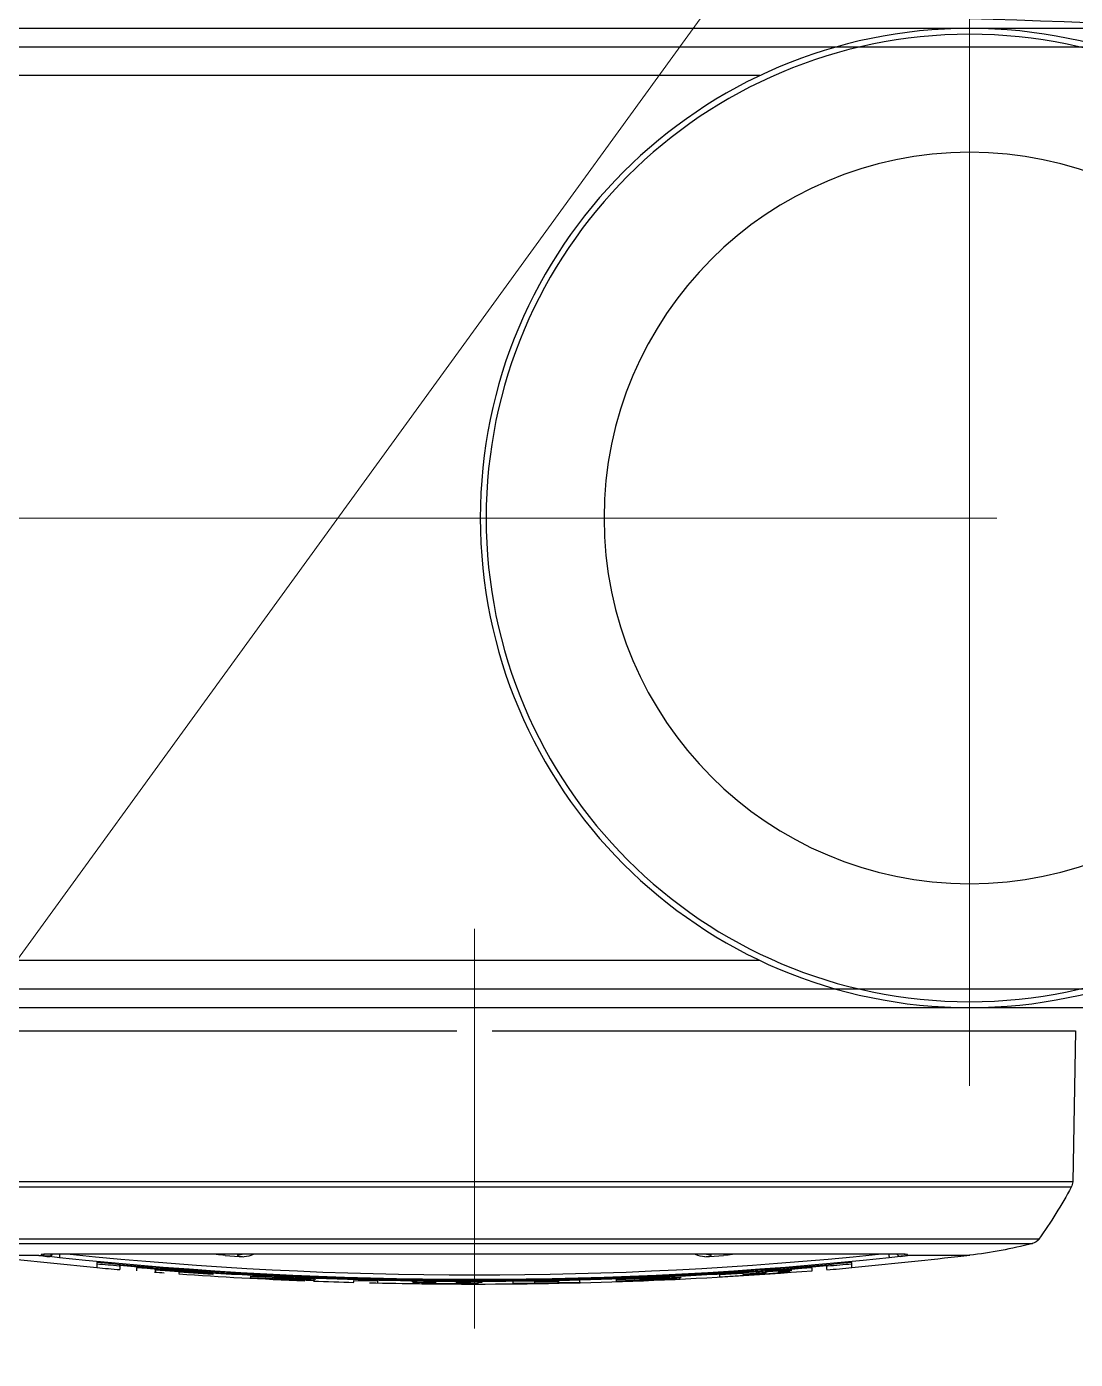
# Model space of a CAD drawing. Header units: millimetres. Extents: x -16130 to 36813, y -8099 to 27484.
# Drawn here: x 31095.5 to 31184.4, y 17934.1 to 18047.1 of the extents above; entities that cross this region are included whole.
import ezdxf

# ---------------------------------------------------------------- set-up
doc = ezdxf.new("R2010")
doc.units = ezdxf.units.MM
doc.header["$LTSCALE"] = 6
doc.linetypes.add('CENTER2', pattern=[28.575, 19.05, -3.175, 3.175, -3.175])
doc.layers.add('05_CENTER', color=4, linetype='CENTER2', lineweight=13)
doc.layers.add('07_TEXT', color=3, linetype='Continuous', lineweight=13)

# ---------------------------------------------------------------- blocks, each defined once
blk = doc.blocks.new('140.096c')
at = {"color": 0}
for p, q in [((-41.5, 9.93), (-41.5, 167.65)), ((-39.95, 167.65), (-39.95, 9.93)), ((39.95, 9.93), (39.95, 167.65)), ((41.5, 167.65), (41.5, 10.78)), ((-43.47, 120.97), (-56.26, 120.74)), ((-43.47, 71.5), (-43.47, 120.97)), ((-56.72, 120.62), (-56.72, 19.38)), ((-56.26, 120.74), (-56.26, 19.26)), ((-61.12, 117.88), (-61.12, 22.12)), ((-61.51, 117.32), (-61.51, 22.68)), ((-62.5, 112), (-62.5, 110.71)), ((-62.5, 110.71), (-62.5, 106.93)), ((-62.56, 106.27), (-62.57, 106.26)), ((-62.5, 106.93), (-62.56, 106.27)), ((-62.41, 106.52), (-62.41, 33.48)), ((-63.54, 102.02), (-63.11, 102.02)), ((-63.71, 99.89), (-63.39, 99.89)), ((-63.39, 99.89), (-63.27, 99.89)), ((-63.8, 98.65), (-63.55, 98.65)), ((-63.75, 96.92), (-63.89, 94.92)), ((-63.79, 96.72), (-63.89, 96.72)), ((-63.89, 94.92), (-63.79, 94.92)), ((-64.31, 90.79), (-64.09, 94.3)), ((-64.03, 93.92), (-64.1, 92.8)), ((-64.03, 93.92), (-63.86, 93.92)), ((-37.5, 94.22), (-37.5, 9.93)), ((37.5, 94.22), (37.5, 9.93)), ((-64.16, 92.8), (-64.1, 93.75)), ((-64.04, 92.8), (-64.16, 90.79)), ((-64.13, 92.8), (-64.16, 92.8)), ((-64.07, 93.75), (-64.13, 92.8)), ((-64.1, 93.75), (-64.07, 93.75)), ((-64.1, 92.8), (-64.04, 92.8)), ((-64.04, 92.8), (-63.93, 92.8)), ((-64.16, 90.79), (-64.31, 90.79)), ((-62.62, 89.54), (-62.5, 91.14)), ((-64.49, 87.41), (-64.7, 82.04)), ((-64.6, 84.04), (-64.46, 87.41)), ((-64.46, 87.1), (-64.59, 84.04)), ((-64.56, 82.04), (-64.34, 87.51)), ((-64.55, 84.04), (-64.42, 87.1)), ((-64.38, 87.51), (-64.53, 84.04)), ((-64.46, 87.41), (-64.49, 87.41)), ((-64.46, 87.41), (-64.38, 87.41)), ((-64.42, 87.1), (-64.46, 87.1)), ((-64.42, 87.1), (-64.4, 87.1)), ((-64.34, 87.51), (-64.38, 87.51)), ((-64.59, 84.04), (-64.6, 84.04)), ((-64.53, 84.04), (-64.55, 84.04)), ((-64.7, 82.04), (-64.56, 82.04)), ((-64.79, 78.94), (-64.89, 73.3)), ((-64.8, 77.12), (-64.76, 78.94)), ((-64.76, 78.94), (-64.79, 78.94)), ((-64.76, 78.94), (-64.57, 78.94)), ((-64.69, 77.12), (-64.8, 77.12)), ((-64.73, 75.12), (-64.69, 77.12)), ((-64.86, 73.3), (-64.84, 75.12)), ((-64.84, 75.12), (-64.73, 75.12)), ((-64.89, 73.3), (-64.86, 73.3)), ((-64.86, 73.3), (-64.68, 73.3)), ((-64.86, 70.35), (-64.86, 68.46)), ((-64.69, 70.64), (-64.81, 70.64)), ((-43.47, 19.03), (-43.47, 68.5)), ((-64.78, 64.77), (-64.8, 66.77)), ((-64.83, 65.01), (-64.78, 65.01)), ((-64.78, 64.77), (-64.65, 64.77)), ((-64.67, 61.79), (-64.81, 61.79)), ((-64.62, 59.79), (-64.67, 61.79)), ((-64.76, 59.79), (-64.62, 59.79)), ((-64.55, 56.51), (-64.41, 53.03)), ((-64.51, 56.51), (-64.55, 56.51)), ((-64.26, 51.04), (-64.51, 56.51)), ((-64.62, 56.41), (-64.65, 56.41)), ((-64.63, 56.07), (-64.41, 51.04)), ((-64.62, 56.41), (-64.55, 56.41)), ((-64.48, 53.03), (-64.62, 56.41)), ((-64.59, 56.1), (-64.46, 53.03)), ((-64.56, 56.1), (-64.59, 56.1)), ((-64.56, 56.1), (-64.54, 56.1)), ((-64.43, 53.03), (-64.56, 56.1)), ((-64.46, 53.03), (-64.48, 53.03)), ((-64.41, 53.03), (-64.43, 53.03)), ((-64.41, 51.04), (-64.26, 51.04)), ((-62.5, 48.86), (-62.62, 50.46)), ((-64.12, 47.82), (-63.93, 44.95)), ((-64.07, 47.82), (-64.12, 47.82)), ((-63.73, 42.95), (-64.07, 47.82)), ((-63.93, 44.95), (-64.04, 44.95)), ((-63.9, 42.95), (-63.73, 42.95)), ((-63.55, 41.35), (-63.8, 41.35)), ((-63.37, 39.94), (-63.7, 39.94)), ((-63.37, 39.94), (-63.26, 39.94)), ((-63.11, 37.98), (-63.54, 37.98)), ((-62.58, 33.74), (-62.57, 33.74)), ((-62.56, 33.73), (-62.57, 33.74)), ((-62.56, 33.73), (-62.5, 33.07)), ((-62.5, 33.07), (-62.5, 29.29))]:
    blk.add_line(p, q, dxfattribs=at)
for radius in [41.5, 41, 31]:
    blk.add_circle((0, 112), radius, dxfattribs=at)
for centre, radius, start, end in [((-1323, 70), 1366, 357.31459, 2.68541), ((-37.24, 84.41), 41.11, 118.2683, 125.5058), ((-56.24, 119.74), 1, 91, 118.2683), ((-60.54, 117.07), 1, 125.5058, 165.678), ((-21.67, 107.14), 41.11, 165.678, 173.214), ((327.2, 65.71), 392.44, 173.2252, 173.374), ((290.86, 70), 355.85, 173.3856, 174.8375), ((-150.23, 116.38), 88.24, 353.3172, 353.8528), ((-53, 105.04), 9.65, 172.73, 173.689), ((126.98, 86.72), 190.56, 173.9098, 174.1137), ((270.36, 70), 334.92, 173.9717, 186.0283), ((-43.12, 103.14), 19.69, 171.3113, 174.0706), ((-62.52, 106.12), 0.0743, 183.2442, 194.813), ((270.54, 70), 334.73, 174.124, 185.8757), ((-9.48, 86.91), 53.19, 174.6236, 175.4449), ((-60.92, 89.52), 1.7, 179.4667, 206.5346), ((-32.68, 67.89), 32.24, 175.1132, 185.5527), ((-88.27, 67.54), 23.58, 353.8589, 6.8544), ((-60.92, 50.48), 1.7, 153.4654, 180.5333), ((-9.46, 53.09), 53.21, 184.5575, 185.3784), ((290.86, 70), 355.85, 185.1621, 186.6144), ((-42.56, 36.93), 20.26, 185.9541, 188.4622), ((-67.21, 33.27), 4.65, 5.7477, 8.3323), ((-108.38, 28.24), 46.13, 6.0077, 6.8489), ((-139.23, 25.37), 77.12, 5.7304, 6.2346)]:
    blk.add_arc(centre, radius, start, end, dxfattribs=at)
for centre, major_axis, start_param, end_param in [((-62.22, 105.12), (-0.497, 0.053), -1.161443, -0.057525), ((-62.22, 34.88), (-0.497, -0.053), 0.057525, 1.161443)]:
    blk.add_ellipse(centre, major_axis=major_axis, ratio=0.000062, start_param=start_param, end_param=end_param, dxfattribs=at)
for points, knots in [([(-62.56, 106.27), (-62.52, 106.51), (-62.49, 106.68), (-62.45, 106.75), (-62.43, 106.74), (-62.42, 106.67), (-62.41, 106.61), (-62.41, 106.52)], [0, 0, 0, 0, 0.5, 0.5, 0.75, 0.75, 1, 1, 1, 1]), ([(-62.42, 106.56), (-62.42, 106.56), (-62.42, 106.55), (-62.42, 106.52), (-62.42, 106.47), (-62.42, 106.44)], [0.6912037, 0.6912037, 0.6912037, 0.6912037, 0.7376457, 0.8813364, 1, 1, 1, 1]), ([(-62.59, 106.1), (-62.59, 106.06), (-62.58, 106.03), (-62.56, 105.98), (-62.54, 105.97), (-62.5, 105.93), (-62.47, 105.92), (-62.43, 105.87), (-62.41, 105.86), (-62.39, 105.82), (-62.39, 105.8), (-62.38, 105.78)], [0, 0, 0, 0, 0.25, 0.25, 0.5, 0.5, 0.75, 0.75, 0.875, 0.875, 1, 1, 1, 1]), ([(-63.11, 102.02), (-63.61, 96.69), (-63.99, 91.37), (-64.49, 80.69), (-64.61, 75.34), (-64.61, 64.66), (-64.49, 59.31), (-63.99, 48.64), (-63.61, 43.31), (-63.11, 37.98)], [0, 0, 0, 0, 0.25, 0.25, 0.5, 0.5, 0.75, 0.75, 1, 1, 1, 1]), ([(-63.39, 99.89), (-63.82, 94.91), (-64.14, 89.91), (-64.57, 79.91), (-64.68, 74.91), (-64.67, 64.9), (-64.57, 59.91), (-64.13, 49.92), (-63.81, 44.93), (-63.37, 39.94)], [0, 0, 0, 0, 0.25, 0.25, 0.5, 0.5, 0.75, 0.75, 1, 1, 1, 1]), ([(-64.82, 61.1), (-64.9, 64.07), (-64.93, 67.04), (-64.93, 79.57), (-64.56, 89.11), (-63.8, 98.65)], [0.3446887, 0.3446887, 0.3446887, 0.3446887, 0.5, 0.5, 1, 1, 1, 1]), ([(-63.55, 98.65), (-63.94, 93.88), (-64.23, 89.11), (-64.62, 79.56), (-64.72, 74.77), (-64.72, 65.21), (-64.62, 60.44), (-64.23, 50.89), (-63.94, 46.12), (-63.55, 41.35)], [0, 0, 0, 0, 0.25, 0.25, 0.5, 0.5, 0.75, 0.75, 1, 1, 1, 1]), ([(-64.09, 94.3), (-64.06, 94.75), (-64.03, 95.22), (-63.96, 96.06), (-63.93, 96.4), (-63.89, 96.75), (-63.88, 96.76), (-63.88, 96.56), (-63.88, 96.46), (-63.89, 96.17), (-63.91, 95.97), (-63.92, 95.76)], [0, 0, 0, 0, 0.25, 0.25, 0.5, 0.5, 0.75, 0.75, 0.875, 0.875, 1, 1, 1, 1]), ([(-63.92, 95.76), (-63.91, 95.89), (-63.9, 96), (-63.88, 96.21), (-63.87, 96.3), (-63.85, 96.46), (-63.84, 96.52), (-63.83, 96.61), (-63.82, 96.64), (-63.8, 96.7), (-63.8, 96.72), (-63.77, 96.77), (-63.76, 96.8), (-63.75, 96.92)], [0, 0, 0, 0, 0.125, 0.125, 0.25, 0.25, 0.375, 0.375, 0.5, 0.5, 0.75, 0.75, 1, 1, 1, 1]), ([(-63.89, 94.92), (-63.9, 94.86), (-63.91, 94.82), (-63.93, 94.77), (-63.93, 94.76), (-63.94, 94.74), (-63.94, 94.73), (-63.95, 94.71), (-63.96, 94.69), (-63.97, 94.63), (-63.97, 94.58), (-63.99, 94.44), (-63.99, 94.35), (-64.01, 94.14), (-64.02, 94.03), (-64.03, 93.92)], [0, 0, 0, 0, 0.25, 0.25, 0.375, 0.375, 0.5, 0.5, 0.625, 0.625, 0.75, 0.75, 0.875, 0.875, 1, 1, 1, 1]), ([(-64.1, 93.75), (-64.09, 93.92), (-64.08, 94.09), (-64.07, 94.25), (-64.06, 94.32), (-64.06, 94.38), (-64.05, 94.44), (-64.05, 94.5), (-64.04, 94.56), (-64.04, 94.6), (-64.03, 94.64), (-64.03, 94.66), (-64.03, 94.68), (-64.03, 94.71), (-64.02, 94.72), (-64.02, 94.72), (-64.02, 94.72), (-64.02, 94.71), (-64.02, 94.68), (-64.02, 94.67), (-64.02, 94.64), (-64.02, 94.61), (-64.02, 94.57), (-64.02, 94.53), (-64.03, 94.48), (-64.03, 94.42), (-64.03, 94.35), (-64.04, 94.28), (-64.05, 94.11), (-64.06, 93.93), (-64.07, 93.75)], [0, 0, 0, 0, 0.190663, 0.190663, 0.190663, 0.265849, 0.265849, 0.265849, 0.342547, 0.342547, 0.342547, 0.407832, 0.407832, 0.407832, 0.498065, 0.498065, 0.498065, 0.591108, 0.591108, 0.591108, 0.653532, 0.653532, 0.653532, 0.716404, 0.716404, 0.716404, 0.799706, 0.799706, 0.799706, 1, 1, 1, 1]), ([(-62.62, 89.54), (-62.61, 89.62), (-62.6, 89.7), (-62.58, 89.83), (-62.56, 89.89), (-62.54, 89.99), (-62.53, 90.02), (-62.51, 90.07), (-62.5, 90.09), (-62.46, 90.09), (-62.45, 90.05), (-62.43, 89.92), (-62.42, 89.86), (-62.42, 89.72), (-62.41, 89.65), (-62.41, 89.56)], [0, 0, 0, 0, 0.125, 0.125, 0.25, 0.25, 0.375, 0.375, 0.5, 0.5, 0.75, 0.75, 0.875, 0.875, 1, 1, 1, 1]), ([(-62.41, 50.44), (-62.41, 50.35), (-62.42, 50.28), (-62.42, 50.14), (-62.43, 50.08), (-62.45, 49.95), (-62.46, 49.91), (-62.5, 49.91), (-62.51, 49.93), (-62.53, 49.98), (-62.54, 50.01), (-62.58, 50.16), (-62.6, 50.29), (-62.62, 50.46)], [0, 0, 0, 0, 0.125, 0.125, 0.25, 0.25, 0.5, 0.5, 0.625, 0.625, 0.75, 0.75, 1, 1, 1, 1]), ([(-62.6, 33.95), (-62.6, 34), (-62.58, 34.05), (-62.51, 34.14), (-62.45, 34.18), (-62.38, 34.22)], [0, 0, 0, 0, 0.5, 0.5, 1, 1, 1, 1]), ([(-62.38, 34.22), (-62.38, 34.2), (-62.39, 34.18), (-62.4, 34.16), (-62.4, 34.15), (-62.4, 34.14), (-62.41, 34.13), (-62.41, 34.13), (-62.42, 34.12), (-62.42, 34.11), (-62.43, 34.11), (-62.44, 34.1), (-62.44, 34.1), (-62.45, 34.1), (-62.46, 34.09), (-62.46, 34.09), (-62.49, 34.08), (-62.51, 34.08), (-62.53, 34.06), (-62.54, 34.05), (-62.55, 34.04), (-62.56, 34.02), (-62.57, 34), (-62.57, 33.98), (-62.58, 33.96), (-62.58, 33.94), (-62.58, 33.91), (-62.58, 33.88), (-62.58, 33.84), (-62.58, 33.79), (-62.57, 33.74)], [0, 0, 0, 0, 0.103335, 0.103335, 0.103335, 0.142693, 0.142693, 0.142693, 0.182842, 0.182842, 0.182842, 0.217653, 0.217653, 0.217653, 0.265994, 0.265994, 0.265994, 0.427005, 0.427005, 0.427005, 0.539387, 0.539387, 0.539387, 0.650676, 0.650676, 0.650676, 0.780672, 0.780672, 0.780672, 1, 1, 1, 1]), ([(-62.41, 33.48), (-62.41, 33.39), (-62.42, 33.33), (-62.43, 33.26), (-62.45, 33.25), (-62.47, 33.3), (-62.49, 33.35), (-62.52, 33.51), (-62.54, 33.61), (-62.56, 33.73)], [0, 0, 0, 0, 0.25, 0.25, 0.5, 0.5, 0.75, 0.75, 1, 1, 1, 1]), ([(-62.42, 33.55), (-62.42, 33.52), (-62.42, 33.47), (-62.42, 33.44), (-62.42, 33.44), (-62.42, 33.44)], [0, 0, 0, 0, 0.1214392, 0.2838257, 0.296938, 0.296938, 0.296938, 0.296938])]:
    blk.add_open_spline(points, degree=3, knots=knots, dxfattribs=at)
for points in [[(-63.73, 99.9), (-63.67, 100.6), (-63.61, 101.31), (-63.54, 102.02)], [(-63.24, 102.02), (-63.3, 101.33), (-63.36, 100.64), (-63.42, 99.94)], [(-64.68, 56.35), (-64.72, 57.5), (-64.76, 58.64), (-64.79, 59.79)], [(-64.07, 44.94), (-64.32, 48.5), (-64.51, 52.06), (-64.65, 55.62)], [(-63.92, 42.87), (-63.94, 43.15), (-63.96, 43.42), (-63.98, 43.7)], [(-63.54, 37.98), (-63.6, 38.63), (-63.66, 39.29), (-63.71, 39.94)], [(-63.41, 39.88), (-63.35, 39.25), (-63.3, 38.62), (-63.24, 37.98)]]:
    blk.add_open_spline(points, degree=3, dxfattribs=at)
at = {"layer": '05_CENTER', "color": 0}
for p, q in [((0, 0), (0, 184.86)), ((-48.13, 112), (48.13, 112)), ((-34.82, 70), (-68.71, 70))]:
    blk.add_line(p, q, dxfattribs=at)

msp = doc.modelspace()

# ---------------------------------------------------------------- linework, layer by layer
at = {"layer": '07_TEXT', "color": 2}
msp.add_line((31498.13949, 18523.56658), (30745.67342, 17487.43718), dxfattribs=at)

# ---------------------------------------------------------------- block references
at = {"color": 4, "xscale": -1, "rotation": 270}
msp.add_blockref('140.096c', (31063.43586, 18005.43204), dxfattribs=at)

doc.saveas('drawing.dxf')
